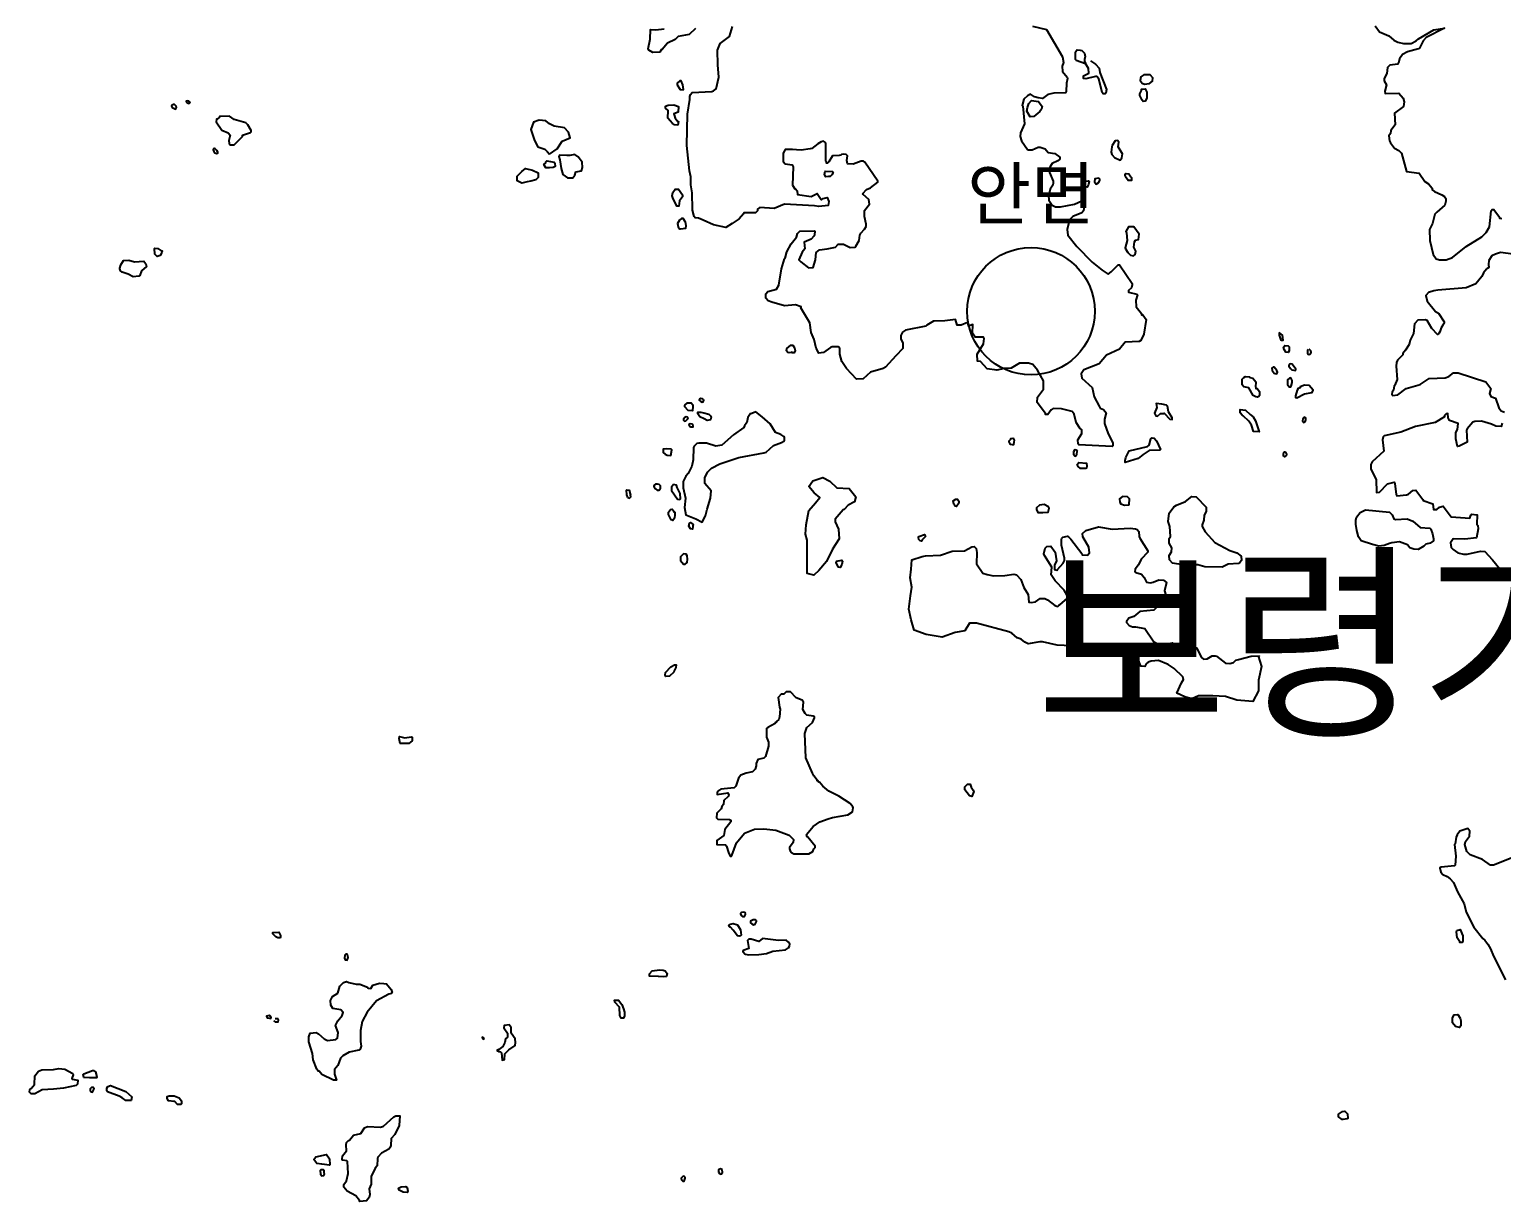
# Model space of a CAD drawing. Header units: millimetres. Extents: x -954552 to 1497340, y -301250 to 736091.
# Drawn here: x 127097 to 155975, y 307409 to 330400 of the extents above; entities that cross this region are included whole.
import ezdxf
from ezdxf.enums import TextEntityAlignment as Align

# ---------------------------------------------------------------- set-up
doc = ezdxf.new("R2010")
doc.units = ezdxf.units.MM
for name, color, linetype in [('2121', 7, 'Continuous'), ('2122', 7, 'Continuous'), ('AWS', 4, 'Continuous'), ('AWS명', 2, 'Continuous'), ('관측소명', 3, 'Continuous')]:
    doc.layers.add(name, color=color, linetype=linetype)
doc.styles.get("Standard").update_dxf_attribs({"font": ''})
doc.styles.get('Standard').set_extended_font_data('Gulim')

msp = doc.modelspace()

# ---------------------------------------------------------------- linework, layer by layer
at = {"layer": '2121', "color": 7}
for points in [[(153499, 330470), (153580, 330351), (153763, 330275), (153862, 330189), (153940, 330153), (154055, 330127), (154205, 330127), (154300, 330176), (154343, 330216), (154649, 330395), (154853, 330425), (154499, 330239), (154437, 330177), (154368, 330033), (154349, 330021), (154130, 329958), (154031, 329908), (153974, 329826), (153956, 329736), (153943, 329722), (153787, 329702), (153737, 329652), (153724, 329539), (153674, 329439), (153674, 329390), (153718, 329315), (153687, 329190), (153693, 329143), (153962, 329152), (154044, 329052), (154062, 328977), (154049, 328890), (153875, 328759), (153887, 328528), (153806, 328421), (153794, 328358), (153762, 328314), (153775, 328215), (153794, 328177), (153875, 328071), (153962, 328028), (153962, 328028), (154012, 327972), (154113, 327612), (154356, 327584), (154468, 327415), (154543, 327372), (154612, 327288), (154612, 327256), (154662, 327222), (154806, 327159), (154855, 327122), (154881, 327085), (154883, 327032), (154862, 326953), (154706, 326815), (154669, 326778), (154618, 326591), (154562, 326473), (154569, 326260), (154637, 325985), (154693, 325903), (154757, 325879), (154887, 325879), (155012, 325928), (155281, 326141), (155587, 326329), (155674, 326416), (155736, 326529), (155769, 326844), (155790, 326866), (155824, 326866), (155934, 326717), (155934, 326717), (155937, 326700), (155978, 326695)], [(156205, 325991), (155956, 326022), (155857, 325994), (155787, 325960), (155725, 325866), (155718, 325791), (155725, 325729), (155693, 325710), (155681, 325698), (155618, 325623), (155587, 325554), (155469, 325410), (155281, 325329), (154726, 325288), (154646, 325274), (154543, 325241), (154488, 325179), (154513, 325069), (154681, 324867), (154738, 324835), (154850, 324666), (154848, 324648), (154838, 324622), (154826, 324599), (154793, 324550), (154782, 324526), (154775, 324505), (154770, 324486), (154765, 324470), (154747, 324439), (154716, 324419), (154716, 324419), (154610, 324536), (154513, 324692), (154475, 324701), (154332, 324698), (154269, 324623), (154246, 324438), (154181, 324304), (154163, 324217), (154093, 324106), (154093, 324106), (154039, 324041), (154039, 324017), (153932, 323911), (153913, 323866), (153907, 323798), (153926, 323536), (153883, 323423), (153870, 323410), (153857, 323323), (153828, 323282), (153826, 323248), (153845, 323223), (153938, 323236), (154107, 323360), (154381, 323436), (154557, 323554), (154869, 323567), (154944, 323592), (155031, 323667), (155125, 323667), (155669, 323486), (155763, 323355), (155737, 323261), (155763, 323202), (155857, 323167), (155919, 322980), (155968, 322917), (156031, 322893)], [(155988, 322680), (155969, 322611), (155863, 322618), (155781, 322655), (155581, 322718), (155451, 322711), (155411, 322697), (155300, 322568), (155288, 322543), (155301, 322305), (155144, 322224), (155113, 322218), (155076, 322367), (155076, 322493), (155109, 322551), (155126, 322668), (154957, 322730), (154928, 322784), (154922, 322864), (154891, 322861), (154876, 322848), (154857, 322830), (154857, 322799), (154670, 322692), (154288, 322611), (154001, 322498), (153670, 322430), (153651, 322408), (153651, 322408), (153641, 322348), (153664, 322130), (153439, 321917), (153414, 321868), (153414, 321774), (153514, 321573), (153520, 321318), (153583, 321324), (153739, 321486), (153870, 321521), (153882, 321496), (153908, 321280), (153920, 321252), (154108, 321271), (154152, 321287), (154232, 321355), (154295, 321362), (154433, 321178), (154439, 321159), (154626, 321093), (154639, 320987), (154707, 320987), (154758, 321030), (154833, 321046), (154989, 320843), (155351, 320812), (155370, 320872), (155389, 320894), (155495, 320881), (155490, 320697), (155513, 320669), (155513, 320669), (155514, 320605), (155514, 320605), (155514, 320605), (155482, 320431), (155258, 320400), (155026, 320406), (154976, 320328), (154989, 320237), (155026, 320197), (155120, 320131), (155227, 320106), (155302, 320106), (155564, 320169), (155645, 320162), (155801, 319997), (156029, 319716)], [(156265, 314184), (155815, 314009), (155759, 314009), (155603, 314121), (155359, 314209), (155297, 314277), (155253, 314415), (155265, 314471), (155346, 314577), (155352, 314677), (155315, 314727), (155160, 314677), (155160, 314677), (155103, 314602), (155084, 314558), (155066, 314427), (155053, 314415), (155078, 314184), (155066, 314009), (155053, 313997), (154790, 313968), (154766, 313952), (154784, 313871), (154822, 313821), (154907, 313784), (154966, 313740), (155034, 313668), (155109, 313484), (155241, 313246), (155284, 313084), (155434, 312791), (155609, 312567), (155646, 312535), (155709, 312456), (155759, 312363), (155819, 312223), (156053, 311760)]]:
    msp.add_lwpolyline(points, dxfattribs=at)
at = {"layer": '2122', "color": 7}
for points in [[(140161, 330417), (140037, 330304), (139824, 330260), (139762, 330204), (139611, 330129), (139507, 330004), (139495, 330004), (139461, 329954), (139324, 329947), (139249, 329994), (139236, 330017), (139274, 330210), (139281, 330397), (139387, 330394), (139549, 330413)], [(146777, 330465), (147046, 330396), (147365, 329863), (147383, 329750), (147358, 329681), (147365, 329574), (147452, 329463), (147458, 329437), (147441, 329344), (147433, 329182), (147421, 329157), (147190, 329150), (147077, 329125), (146971, 329044), (146888, 329056), (146815, 329081), (146735, 329133), (146678, 329095), (146604, 329033), (146574, 328906), (146574, 328906), (146584, 328892), (146615, 328550), (146540, 328375), (146534, 328300), (146555, 328213), (146676, 328046), (146684, 328038), (146765, 328038), (146883, 328088), (146927, 328088), (147021, 328057), (147083, 327988), (147215, 327966), (147309, 327895), (147309, 327857), (147271, 327826), (147158, 327769), (147115, 327701), (147109, 327595), (147177, 327425), (147182, 327390), (147176, 327344), (147122, 327266), (147103, 327184), (147103, 327184), (147103, 327184), (147090, 327151), (147096, 327051), (147159, 326951), (147228, 326920), (147322, 326920), (147597, 326976), (147740, 327041), (147772, 327036), (147784, 327020), (147790, 326933), (147777, 326839), (147740, 326801), (147565, 326732), (147503, 326664), (147456, 326476), (147468, 326367), (147642, 326143), (147946, 325835), (148142, 325680), (148256, 325602), (148315, 325646), (148315, 325646), (148452, 325783), (148478, 325780), (148727, 325415), (148731, 325389), (148715, 325334), (148659, 325278), (148659, 325246), (148821, 325209), (148834, 325196), (148803, 325090), (148809, 324958), (148915, 324827), (148915, 324802), (148915, 324802), (148940, 324802), (149002, 324709), (148959, 324422), (148897, 324296), (148865, 324281), (148591, 324265), (148591, 324265), (148478, 324128), (148228, 324012), (148079, 323843), (147778, 323724), (147728, 323646), (147741, 323559), (147947, 323378), (147985, 323191), (148079, 323010), (148104, 322972), (148166, 322947), (148216, 322881), (148185, 322753), (148185, 322672), (148260, 322466), (148353, 322291), (148347, 322235), (148335, 322222), (147685, 322255), (147671, 322274), (147666, 322348), (147741, 322472), (147741, 322547), (147704, 322581), (147628, 322692), (147591, 322853), (147554, 322903), (147341, 322959), (147179, 322968), (147141, 322940), (147073, 322846), (147073, 322846), (147029, 322849), (147026, 322866), (146866, 323084), (146873, 323190), (146991, 323346), (146991, 323509), (146873, 323715), (146779, 323827), (146697, 323852), (146522, 323852), (146354, 323756), (146186, 323752), (146167, 323737), (146073, 323714), (145886, 323746), (145754, 323889), (145698, 323896), (145686, 324033), (145811, 324233), (145829, 324339), (145810, 324367), (145648, 324364), (145600, 324445), (145604, 324614), (145520, 324577), (145515, 324623), (145498, 324655), (145373, 324601), (145298, 324601), (145266, 324708), (145054, 324685), (145054, 324685), (144830, 324676), (144698, 324601), (144679, 324579), (144280, 324501), (144223, 324460), (144193, 324395), (144193, 324326), (144229, 324251), (144229, 324139), (144091, 324001), (143893, 323777), (143844, 323750), (143599, 323677), (143449, 323545), (143324, 323539), (143124, 323752), (143036, 323889), (142993, 324032), (142993, 324145), (142968, 324176), (142843, 324176), (142812, 324164), (142674, 324064), (142580, 324048), (142530, 324151), (142493, 324320), (142431, 324457), (142405, 324645), (142230, 324941), (142233, 324960), (142127, 325001), (141908, 324977), (141659, 325050), (141591, 325079), (141543, 325132), (141543, 325212), (141581, 325257), (141749, 325306), (141799, 325381), (141849, 325706), (141910, 325900), (141922, 325913), (141955, 326038), (142037, 326194), (142143, 326324), (142167, 326399), (142212, 326444), (142499, 326453), (142505, 326444), (142499, 326369), (142484, 326342), (142430, 326288), (142293, 326226), (142305, 326094), (142255, 326031), (142193, 325881), (142229, 325839), (142381, 325725), (142474, 325732), (142518, 325882), (142530, 326025), (142593, 326075), (142743, 326094), (142911, 326132), (142961, 326188), (142961, 326188), (143067, 326188), (143198, 326126), (143292, 326132), (143311, 326150), (143373, 326263), (143386, 326363), (143405, 326407), (143480, 326482), (143511, 326538), (143513, 326583), (143480, 326731), (143480, 326850), (143579, 326975), (143561, 327066), (143454, 327160), (143448, 327181), (143516, 327262), (143595, 327292), (143742, 327403), (143742, 327422), (143485, 327797), (143460, 327818), (143410, 327816), (143254, 327755), (143142, 327762), (143129, 327831), (143142, 327924), (143116, 327950), (143066, 327953), (143029, 327950), (143017, 327937), (143017, 327937), (142979, 327926), (142849, 327924), (142779, 327800), (142755, 327774), (142736, 327778), (142734, 327806), (142722, 327818), (142723, 328152), (142711, 328181), (142673, 328206), (142629, 328197), (142560, 328156), (142443, 328066), (142411, 328059), (142411, 328059), (142234, 328035), (142146, 328040), (142066, 328042), (142066, 328042), (141923, 328043), (141923, 328043), (141906, 328022), (141881, 327975), (141886, 327812), (141923, 327761), (142062, 327743), (142080, 327706), (142067, 327344), (142112, 327275), (142125, 327275), (142155, 327237), (142167, 327162), (142430, 327121), (142548, 327181), (142629, 327065), (142642, 327062), (142667, 327084), (142748, 327106), (142780, 327022), (142768, 326944), (142580, 326925), (142498, 326938), (141906, 326974), (141705, 326887), (141424, 326909), (141380, 326875), (141380, 326844), (141337, 326805), (141112, 326802), (141106, 326784), (141021, 326687), (140885, 326594), (140758, 326516), (140515, 326565), (140315, 326662), (140219, 326696), (140156, 326702), (140137, 326730), (140106, 326856), (140105, 327006), (140105, 327006), (140097, 327056), (140100, 327193), (140069, 327349), (140069, 327511), (140048, 327629), (139993, 328124), (140005, 328736), (140049, 329029), (140049, 329086), (140062, 329123), (140099, 329164), (140486, 329185), (140517, 329195), (140568, 329236), (140618, 329467), (140599, 329705), (140592, 329992), (140648, 330123), (140829, 330261), (140886, 330460)], [(147652, 329997), (147614, 329944), (147614, 329818), (147633, 329797), (147814, 329729), (147814, 329729)], [(147652, 329997), (147706, 329996), (147740, 329987), (147792, 329935), (147806, 329870), (147796, 329813), (147796, 329813)], [(147796, 329813), (147795, 329775), (147814, 329729), (147814, 329729)], [(147914, 329784), (148012, 329718), (148083, 329638), (148095, 329556), (148227, 329222), (148214, 329151), (148202, 329138), (148158, 329138), (148141, 329163), (148077, 329431), (148039, 329476), (148008, 329478), (147821, 329434), (147777, 329437), (147777, 329488), (147876, 329544), (147870, 329637), (147814, 329729), (147814, 329729)], [(149016, 329331), (149070, 329338), (149126, 329388), (149133, 329454), (149079, 329513), (148961, 329509), (148901, 329469), (148889, 329401), (148926, 329344), (148970, 329325), (149016, 329331), (149016, 329331)], [(139916, 329312), (139880, 329389), (139855, 329395), (139805, 329348), (139805, 329311), (139861, 329223), (139924, 329217), (139930, 329223), (139916, 329312), (139916, 329312)], [(149014, 329110), (149014, 329051), (148982, 328994), (148945, 328988), (148926, 329010), (148881, 329106), (148879, 329134), (148914, 329204), (148914, 329229), (148982, 329232), (149014, 329169), (149014, 329110), (149014, 329110)], [(129969, 328903), (129944, 328925), (129926, 328931), (129899, 328917), (129885, 328896), (129898, 328872), (129925, 328854), (129950, 328838), (129967, 328844), (129979, 328869), (129976, 328894), (129970, 328902), (129970, 328902)], [(130249, 328974), (130225, 328993), (130199, 328999), (130172, 328992), (130175, 328975), (130192, 328960), (130229, 328950), (130246, 328958), (130249, 328974), (130249, 328974)], [(146949, 328834), (146918, 328788), (146803, 328691), (146728, 328688), (146665, 328794), (146678, 328868), (146705, 328948), (146752, 329006), (146890, 328988), (146965, 328891), (146949, 328834), (146949, 328834)], [(131112, 328136), (131278, 328303), (131278, 328327), (131434, 328377), (131447, 328393), (131447, 328418), (131378, 328530), (131340, 328565), (131113, 328634), (131022, 328699), (130828, 328693), (130828, 328681), (130778, 328643), (130766, 328643), (130759, 328590), (130872, 328427), (130997, 328371), (131034, 328327), (131010, 328219), (131016, 328162), (131035, 328134), (131112, 328136), (131112, 328136)], [(139744, 328726), (139762, 328661), (139818, 328595), (139831, 328592), (139818, 328524), (139750, 328530), (139712, 328555), (139618, 328661), (139624, 328811), (139574, 328854), (139574, 328892), (139624, 328914), (139737, 328923), (139831, 328886), (139824, 328780), (139738, 328743), (139744, 328726), (139744, 328726)], [(130772, 328027), (130743, 328059), (130727, 328066), (130708, 328057), (130701, 328037), (130711, 328007), (130736, 327978), (130769, 327966), (130791, 327971), (130793, 327992), (130772, 328027), (130772, 328027)], [(148492, 328032), (148452, 328095), (148465, 328189), (148439, 328220), (148396, 328216), (148339, 328126), (148331, 328096), (148315, 327994), (148333, 327947), (148381, 327889), (148496, 327839), (148527, 327883), (148539, 327957), (148492, 328032), (148492, 328032)], [(137301, 327687), (137226, 327685), (137188, 327754), (137226, 327786), (137226, 327804), (137245, 327823), (137388, 327798), (137406, 327779), (137407, 327711), (137370, 327689), (137301, 327687), (137301, 327687)], [(142773, 327514), (142723, 327512), (142693, 327556), (142705, 327618), (142849, 327615), (142861, 327596), (142838, 327550), (142805, 327518), (142773, 327514), (142773, 327514)], [(148705, 327511), (148715, 327495), (148715, 327438), (148653, 327438), (148596, 327508), (148589, 327545), (148595, 327564), (148614, 327573), (148665, 327570), (148705, 327511), (148705, 327511)], [(139887, 327090), (139850, 327037), (139838, 326931), (139800, 326936), (139716, 327098), (139706, 327136), (139718, 327199), (139763, 327265), (139831, 327268), (139906, 327155), (139906, 327118), (139887, 327090), (139887, 327090)], [(147870, 327359), (147847, 327307), (147808, 327314), (147796, 327330), (147796, 327401), (147821, 327426), (147864, 327429), (147883, 327420), (147870, 327359), (147870, 327359)], [(148095, 327469), (148072, 327481), (147996, 327468), (147987, 327413), (148024, 327367), (148073, 327401), (148092, 327444), (148095, 327469), (148095, 327469)], [(139974, 326592), (139966, 326622), (139918, 326693), (139887, 326693), (139846, 326658), (139807, 326592), (139825, 326530), (139850, 326490), (139868, 326488), (139975, 326505), (139981, 326549), (139974, 326592), (139974, 326592)], [(148775, 326236), (148796, 326264), (148852, 326283), (148865, 326383), (148765, 326527), (148659, 326527), (148602, 326439), (148615, 326408), (148628, 326258), (148590, 326119), (148596, 326098), (148646, 326024), (148696, 325971), (148758, 325961), (148790, 325984), (148803, 326049), (148765, 326127), (148775, 326236), (148775, 326236)], [(129691, 326022), (129661, 325966), (129605, 325947), (129560, 325991), (129548, 326103), (129554, 326109), (129615, 326103), (129673, 326063), (129698, 326060), (129691, 326022), (129691, 326022)], [(129132, 325547), (129036, 325603), (128917, 325640), (128886, 325668), (128867, 325703), (128871, 325718), (128891, 325781), (128942, 325868), (129048, 325872), (129155, 325841), (129342, 325853), (129377, 325804), (129392, 325747), (129292, 325668), (129261, 325572), (129242, 325559), (129132, 325547), (129132, 325547)], [(151616, 324457), (151612, 324406), (151638, 324328), (151652, 324307), (151689, 324304), (151676, 324404), (151616, 324457), (151616, 324457)], [(142044, 324062), (142000, 324057), (141975, 324066), (141949, 324094), (141956, 324145), (142035, 324205), (142075, 324207), (142106, 324158), (142118, 324104), (142099, 324057), (142060, 324056), (142060, 324068), (142044, 324062), (142044, 324062)], [(151808, 324135), (151808, 324097), (151789, 324066), (151745, 324069), (151710, 324122), (151701, 324166), (151708, 324184), (151727, 324200), (151789, 324191), (151808, 324172), (151808, 324135), (151808, 324135)], [(152184, 324124), (152179, 324123), (152167, 324111), (152166, 324087), (152170, 324050), (152183, 324030), (152195, 324025), (152214, 324030), (152242, 324064), (152235, 324097), (152209, 324125), (152200, 324125), (152200, 324125)], [(151567, 323713), (151517, 323775), (151492, 323775), (151471, 323754), (151475, 323709), (151516, 323658), (151533, 323650), (151565, 323647), (151577, 323676), (151567, 323713), (151567, 323713)], [(151864, 323725), (151933, 323707), (151939, 323738), (151867, 323835), (151827, 323838), (151802, 323810), (151802, 323797), (151833, 323750), (151864, 323725), (151864, 323725)], [(151151, 323402), (151158, 323360), (151184, 323360), (151227, 323298), (151227, 323222), (151214, 323197), (151189, 323186), (151152, 323191), (151103, 323222), (151015, 323367), (150921, 323391), (150890, 323429), (150890, 323541), (150918, 323573), (150952, 323594), (151033, 323585), (151040, 323575), (151096, 323560), (151152, 323491), (151158, 323466), (151151, 323402), (151151, 323402)], [(151865, 323475), (151870, 323517), (151839, 323566), (151815, 323563), (151777, 323529), (151777, 323435), (151808, 323391), (151839, 323392), (151851, 323404), (151865, 323475), (151865, 323475)], [(140320, 323144), (140298, 323157), (140269, 323161), (140244, 323150), (140238, 323130), (140266, 323103), (140293, 323092), (140316, 323097), (140325, 323126), (140318, 323144), (140318, 323144)], [(152109, 323255), (152258, 323279), (152277, 323326), (152202, 323416), (152109, 323421), (152028, 323392), (152022, 323373), (151988, 323357), (151964, 323322), (151933, 323213), (151933, 323179), (151958, 323173), (152109, 323255), (152109, 323255)], [(141244, 322870), (141244, 322870), (141188, 322789), (141169, 322688), (141122, 322623), (141113, 322595), (140907, 322451), (140682, 322245), (140563, 322226), (140382, 322288), (140226, 322288), (140188, 322279), (140139, 322226), (140126, 322201), (140120, 321958), (140088, 321833), (140016, 321690), (139974, 321635), (139920, 321533), (139920, 321407), (139970, 321208), (139945, 321020), (139974, 320881), (140169, 320803), (140291, 320735), (140359, 320857), (140393, 320988), (140457, 321208), (140470, 321352), (140344, 321495), (140344, 321602), (140401, 321714), (140476, 321792), (140638, 321877), (141013, 322002), (141506, 322092), (141550, 322108), (141694, 322239), (141850, 322295), (141894, 322327), (141906, 322343), (141906, 322395), (141894, 322414), (141838, 322455), (141732, 322492), (141625, 322666), (141625, 322666), (141474, 322800), (141348, 322902), (141234, 322856)], [(140111, 323001), (140107, 322919), (140019, 322926), (139957, 322997), (139957, 323032), (140007, 323079), (140076, 323079), (140113, 323039), (140111, 323001), (140111, 323001)], [(140334, 322761), (140251, 322801), (140207, 322857), (140207, 322895), (140270, 322895), (140326, 322881), (140425, 322851), (140457, 322820), (140470, 322798), (140457, 322740), (140394, 322732), (140334, 322761), (140334, 322761)], [(149341, 322870), (149360, 322872), (149471, 322753), (149516, 322747), (149516, 322785), (149440, 322898), (149422, 323013), (149403, 323032), (149311, 323053), (149203, 323063), (149216, 322985), (149165, 322872), (149191, 322822), (149228, 322816), (149285, 322866), (149341, 322870), (149341, 322870)], [(151148, 322725), (151221, 322510), (151109, 322516), (151071, 322635), (151021, 322715), (150908, 322823), (150884, 322832), (150845, 322879), (150846, 322944), (150952, 322935), (151044, 322845), (151103, 322803), (151148, 322725), (151148, 322725)], [(140020, 322782), (140006, 322797), (139982, 322803), (139955, 322791), (139928, 322754), (139930, 322733), (139949, 322719), (139976, 322722), (140014, 322762), (140020, 322782), (140020, 322782)], [(140120, 322632), (140095, 322657), (140061, 322665), (140041, 322657), (140032, 322643), (140048, 322621), (140071, 322606), (140115, 322607), (140120, 322632), (140120, 322632)], [(152103, 322795), (152085, 322778), (152075, 322759), (152072, 322722), (152091, 322694), (152103, 322692), (152123, 322705), (152139, 322741), (152136, 322778), (152103, 322795), (152103, 322795)], [(146410, 322306), (146398, 322253), (146380, 322249), (146342, 322259), (146317, 322309), (146317, 322328), (146349, 322362), (146349, 322374), (146392, 322381), (146417, 322341), (146410, 322306), (146410, 322306)], [(148945, 322065), (148847, 321985), (148591, 321903), (148591, 321947), (148606, 322002), (148672, 322135), (149029, 322222), (149060, 322248), (149096, 322369), (149122, 322388), (149159, 322385), (149209, 322329), (149284, 322163), (149274, 322149), (149060, 322141), (148945, 322065), (148945, 322065)], [(139608, 322049), (139676, 322044), (139701, 322151), (139683, 322167), (139598, 322173), (139532, 322164), (139532, 322105), (139570, 322067), (139608, 322049), (139608, 322049)], [(147654, 322122), (147636, 322147), (147612, 322152), (147595, 322149), (147577, 322118), (147581, 322068), (147602, 322034), (147618, 322033), (147646, 322066), (147653, 322122), (147653, 322122)], [(151703, 322111), (151695, 322095), (151689, 322066), (151692, 322036), (151708, 322023), (151730, 322025), (151759, 322042), (151763, 322069), (151752, 322095), (151721, 322111), (151703, 322111), (151703, 322111)], [(147747, 321789), (147716, 321791), (147667, 321825), (147647, 321866), (147686, 321906), (147835, 321891), (147842, 321835), (147835, 321797), (147823, 321785), (147747, 321789), (147747, 321789)], [(139470, 321457), (139449, 321475), (139419, 321478), (139380, 321480), (139351, 321461), (139346, 321442), (139351, 321422), (139381, 321389), (139412, 321364), (139448, 321360), (139464, 321382), (139476, 321405), (139477, 321445), (139470, 321457), (139470, 321457)], [(139731, 321476), (139695, 321420), (139695, 321358), (139807, 321189), (139857, 321183), (139870, 321195), (139863, 321296), (139801, 321414), (139789, 321464), (139731, 321476), (139731, 321476)], [(138833, 321220), (138814, 321270), (138808, 321364), (138814, 321370), (138864, 321364), (138886, 321264), (138886, 321264)], [(138833, 321220), (138868, 321206), (138892, 321233), (138886, 321264), (138886, 321264)], [(145326, 321109), (145280, 321041), (145255, 321047), (145231, 321086), (145218, 321153), (145268, 321187), (145305, 321184), (145330, 321147), (145326, 321109), (145326, 321109)], [(148579, 321066), (148660, 321073), (148673, 321085), (148678, 321191), (148635, 321235), (148541, 321241), (148479, 321191), (148485, 321129), (148510, 321094), (148579, 321066), (148579, 321066)], [(150153, 319861), (150015, 319899), (149722, 319899), (149523, 319930), (149459, 319995), (149454, 320080), (149498, 320154), (149504, 320229), (149454, 320323), (149454, 320417), (149478, 320455), (149466, 320648), (149435, 320749), (149454, 320911), (149547, 321035), (149598, 321068), (149778, 321142), (149897, 321242), (149985, 321235), (150178, 321029), (150184, 320942), (150141, 320873), (150136, 320774), (150103, 320686), (150103, 320648), (150159, 320548), (150353, 320336), (150648, 320182), (150781, 320131), (150866, 320067), (150872, 319986), (150872, 319986), (150841, 319942), (150815, 319924), (150610, 319911), (150497, 319855), (150153, 319861), (150153, 319861)], [(139756, 320877), (139752, 320814), (139720, 320771), (139683, 320783), (139636, 320886), (139632, 320932), (139670, 320986), (139707, 320989), (139739, 320951), (139739, 320939), (139758, 320932), (139756, 320877), (139756, 320877)], [(146974, 320923), (147080, 320934), (147098, 321010), (147085, 321035), (147004, 321079), (146911, 321069), (146854, 321016), (146854, 320985), (146880, 320922), (146974, 320923), (146974, 320923)], [(140111, 320658), (140107, 320596), (140064, 320602), (140032, 320658), (140045, 320724), (140064, 320727), (140114, 320689), (140111, 320658), (140111, 320658)], [(151204, 318111), (151268, 317906), (151205, 317638), (151205, 317428), (151098, 317219), (150781, 317243), (150557, 317316), (150314, 317331), (150031, 317331), (149900, 317268), (149763, 317307), (149607, 317380), (149607, 317380), (149694, 317587), (149694, 317587), (149736, 317652), (149723, 317702), (149555, 317862), (149435, 317946), (149248, 318024), (149104, 318011), (149043, 317986), (149004, 317956), (148979, 317905), (148910, 317909), (148898, 317912), (148855, 318030), (148792, 318093), (148279, 318211), (148130, 318230), (148029, 318225), (147930, 318164), (147786, 318161), (147530, 318311), (147261, 318323), (146970, 318385), (146918, 318386), (146692, 318348), (146625, 318383), (146549, 318442), (146474, 318466), (146368, 318560), (146312, 318582), (145674, 318754), (145537, 318754), (145448, 318602), (145254, 318568), (145005, 318480), (144689, 318529), (144455, 318617), (144396, 318821), (144348, 319031), (144382, 319289), (144406, 319459), (144372, 319644), (144396, 319815), (144406, 319995), (144612, 320063), (144674, 320078), (144968, 320085), (145199, 320166), (145437, 320172), (145587, 320254), (145631, 320257), (145668, 320216), (145680, 320141), (145674, 319916), (145799, 319734), (145884, 319708), (146011, 319685), (146231, 319692), (146411, 319713), (146461, 319704), (146542, 319610), (146605, 319454), (146692, 319317), (146705, 319164), (146749, 319158), (146830, 319173), (146923, 319235), (147017, 319235), (147067, 319214), (147212, 319098), (147274, 319079), (147298, 319104), (147298, 319117), (147311, 319117), (147462, 319245), (147462, 319245), (147454, 319298), (147392, 319399), (147218, 319585), (147142, 319704), (147155, 319854), (147009, 320083), (146999, 320117), (147023, 320223), (147055, 320257), (147134, 320263), (147218, 320147), (147242, 319979), (147205, 319892), (147205, 319810), (147254, 319795), (147267, 319798), (147267, 319810), (147376, 319931), (147404, 319985), (147404, 320029), (147342, 320285), (147342, 320398), (147348, 320423), (147367, 320441), (147461, 320460), (147480, 320448), (147529, 320401), (147740, 320118), (147748, 320095), (147855, 320085), (147892, 320136), (147892, 320136), (147879, 320248), (147761, 320448), (147754, 320511), (147817, 320573), (148067, 320641), (148335, 320598), (148691, 320615), (148792, 320607), (148829, 320592), (148860, 320554), (148866, 320456), (148879, 320423), (149035, 320170), (149035, 320145), (148904, 320011), (148854, 319898), (148785, 319816), (148779, 319761), (148798, 319745), (148910, 319717), (148966, 319648), (149010, 319561), (149086, 319548), (149142, 319558), (149254, 319605), (149342, 319595), (149404, 319552), (149366, 319386), (149410, 319237), (149373, 319186), (149298, 319155), (149298, 319155), (149154, 319011), (148880, 318980), (148760, 318886), (148666, 318852), (148617, 318786), (148617, 318768), (148617, 318768), (148667, 318711), (148736, 318680), (148792, 318680), (148979, 318649), (149154, 318387), (149373, 318255), (149410, 318249), (149485, 318364), (149523, 318368), (149617, 318268), (149641, 318255), (149935, 318259), (149992, 318268), (150092, 318080), (150126, 318049), (150198, 318052), (150298, 318112), (150360, 318115), (150385, 318106), (150560, 317968), (150648, 317962), (150717, 317981), (150760, 318027), (150812, 318044), (151066, 318106), (151228, 318112), (151228, 318112)], [(144595, 320360), (144568, 320366), (144546, 320396), (144537, 320434), (144543, 320456), (144656, 320491), (144674, 320456), (144607, 320386), (144595, 320360), (144595, 320360)], [(140003, 320010), (140001, 320074), (139983, 320105), (139926, 320111), (139870, 320058), (139870, 319983), (139926, 319914), (139958, 319911), (140002, 319946), (140003, 320010), (140003, 320010)], [(143034, 319906), (143001, 319847), (142969, 319853), (142922, 319940), (142926, 319972), (143031, 319990), (143044, 319971), (143034, 319906), (143034, 319906)], [(139744, 317816), (139737, 317794), (139652, 317716), (139577, 317706), (139571, 317734), (139577, 317784), (139678, 317895), (139752, 317937), (139784, 317940), (139777, 317884), (139744, 317816), (139744, 317816)], [(142455, 315812), (142326, 316111), (142308, 316592), (142345, 316705), (142458, 316804), (142495, 316894), (142495, 316920), (142472, 316932), (142345, 316948), (142314, 316979), (142270, 317060), (142283, 317204), (142257, 317242), (142139, 317291), (142026, 317410), (141939, 317404), (141895, 317360), (141845, 317360), (141783, 317297), (141808, 317104), (141821, 317066), (141814, 316916), (141795, 316866), (141754, 316825), (141754, 316812), (141727, 316797), (141727, 316785), (141583, 316710), (141558, 316685), (141558, 316517), (141592, 316421), (141592, 316421), (141596, 316341), (141539, 316141), (141502, 316104), (141383, 316082), (141351, 316000), (141351, 315957), (141334, 315892), (141283, 315835), (141155, 315814), (141052, 315773), (141009, 315717), (140953, 315554), (140921, 315523), (140659, 315501), (140621, 315473), (140590, 315430), (140590, 315392), (140796, 315423), (140815, 315382), (140802, 315354), (140721, 315273), (140715, 315199), (140677, 315160), (140665, 315110), (140583, 315029), (140578, 314933), (140603, 314907), (140827, 314902), (140853, 314892), (140853, 314855), (140740, 314705), (140740, 314705), (140722, 314592), (140584, 314492), (140584, 314414), (140753, 314408), (140772, 314377), (140810, 314256), (140846, 314186), (140866, 314186), (140878, 314198), (140965, 314448), (141121, 314633), (141321, 314711), (141503, 314717), (141740, 314692), (142002, 314598), (142084, 314511), (142077, 314449), (142008, 314352), (142008, 314330), (142021, 314289), (142046, 314255), (142089, 314230), (142384, 314227), (142464, 314274), (142484, 314326), (142508, 314355), (142508, 314380), (142365, 314557), (142352, 314561), (142339, 314611), (142471, 314769), (142471, 314769), (142601, 314855), (142764, 314917), (142851, 314942), (143152, 314992), (143246, 315055), (143258, 315130), (143258, 315130)], [(134481, 316391), (134368, 316396), (134349, 316490), (134355, 316534), (134461, 316508), (134586, 316523), (134605, 316518), (134605, 316446), (134542, 316393), (134481, 316391), (134481, 316391)], [(143258, 315130), (143252, 315149), (143195, 315217), (142976, 315361), (142776, 315461), (142663, 315560), (142594, 315634), (142581, 315634), (142569, 315659), (142552, 315664), (142552, 315677), (142484, 315758), (142455, 315812), (142455, 315812)], [(145607, 315479), (145626, 315455), (145581, 315355), (145538, 315368), (145444, 315487), (145444, 315543), (145500, 315596), (145551, 315596), (145569, 315540), (145607, 315479), (145607, 315479)], [(141146, 313061), (141130, 313076), (141103, 313086), (141065, 313081), (141047, 313052), (141056, 313021), (141086, 312998), (141127, 313002), (141143, 313041), (141146, 313061), (141146, 313061)], [(141047, 312740), (141059, 312631), (141046, 312618), (141022, 312615), (140984, 312624), (140905, 312731), (140851, 312790), (140838, 312790), (140816, 312812), (140822, 312830), (140850, 312851), (140903, 312862), (140990, 312837), (141047, 312740), (141047, 312740)], [(141360, 312923), (141343, 312937), (141297, 312933), (141243, 312907), (141244, 312874), (141265, 312857), (141301, 312838), (141335, 312850), (141362, 312905), (141360, 312923), (141360, 312923)], [(131932, 312601), (131869, 312659), (131869, 312684), (131988, 312690), (132025, 312625), (132019, 312594), (132013, 312584), (131969, 312581), (131932, 312601), (131932, 312601)], [(141557, 312275), (141678, 312318), (141928, 312346), (141990, 312387), (142009, 312421), (142015, 312459), (141990, 312499), (141940, 312534), (141790, 312530), (141478, 312568), (141403, 312512), (141253, 312559), (141209, 312559), (141185, 312530), (141209, 312374), (141097, 312334), (141091, 312315), (141135, 312262), (141209, 312250), (141403, 312256), (141557, 312275), (141557, 312275)], [(155218, 312620), (155216, 312515), (155203, 312490), (155160, 312493), (155160, 312506), (155103, 312585), (155091, 312697), (155096, 312724), (155166, 312744), (155218, 312620), (155218, 312620)], [(133337, 312247), (133327, 312259), (133306, 312260), (133287, 312239), (133278, 312182), (133293, 312153), (133328, 312143), (133352, 312196), (133337, 312246), (133337, 312246)], [(139435, 311821), (139260, 311830), (139260, 311873), (139316, 311936), (139459, 311953), (139529, 311947), (139566, 311937), (139610, 311883), (139592, 311824), (139535, 311814), (139435, 311821), (139435, 311821)], [(133627, 310944), (133594, 310761), (133594, 310548), (133607, 310460), (133582, 310398), (133561, 310379), (133369, 310336), (133245, 310270), (133201, 310223), (133145, 310079), (133082, 310001), (133082, 309905), (133120, 309792), (133061, 309793), (132832, 309904), (132779, 309964), (132761, 309969), (132736, 310008), (132663, 310186), (132651, 310310), (132576, 310541), (132576, 310642), (132607, 310713), (132719, 310726), (132769, 310697), (132876, 310598), (132945, 310567), (133107, 310586), (133138, 310616), (133151, 310723), (133101, 310860), (133101, 310860), (133146, 310957), (133232, 311061), (133251, 311120), (133207, 311172), (133050, 311198), (133007, 311260), (133001, 311353), (133044, 311429), (133144, 311497), (133188, 311634), (133257, 311707), (133319, 311728), (133363, 311704), (133507, 311673), (133581, 311673), (133726, 311617), (133745, 311595), (133794, 311585), (133831, 311654), (133963, 311692), (134051, 311689), (134100, 311679), (134194, 311569), (134212, 311507), (134200, 311491), (134150, 311476), (133907, 311345), (133719, 311123), (133627, 310944), (133627, 310944)], [(138750, 311188), (138773, 311124), (138767, 311049), (138748, 311006), (138705, 311006), (138679, 311056), (138673, 311225), (138581, 311320), (138573, 311362), (138655, 311362), (138717, 311274), (138750, 311188), (138750, 311188)], [(131832, 311040), (131798, 311057), (131745, 311046), (131760, 311015), (131812, 311003), (131812, 311003)], [(131812, 311003), (131835, 310999), (131841, 311028), (131832, 311040), (131832, 311040)], [(155175, 310954), (155179, 310854), (155148, 310823), (155073, 310841), (155016, 310917), (155016, 311010), (155045, 311069), (155116, 311079), (155162, 311006), (155175, 310954), (155175, 310954)], [(131919, 310997), (131970, 310997), (131976, 310973), (131970, 310928), (131928, 310928), (131895, 310957), (131895, 310957)], [(136632, 310532), (136624, 310599), (136549, 310711), (136549, 310824), (136506, 310874), (136412, 310861), (136406, 310818), (136474, 310711), (136474, 310636), (136437, 310599), (136425, 310532), (136381, 310449), (136306, 310392), (136274, 310380), (136274, 310368), (136297, 310363), (136297, 310351), (136335, 310346), (136356, 310324), (136368, 310181), (136418, 310193), (136425, 310305), (136500, 310386), (136624, 310467), (136632, 310532), (136632, 310532)], [(136015, 310616), (135989, 310633), (135976, 310624), (135995, 310604), (136012, 310595), (136012, 310605), (136015, 310616), (136015, 310616)], [(127572, 309614), (127347, 309603), (127204, 309519), (127129, 309522), (127097, 309553), (127103, 309609), (127134, 309628), (127197, 309703), (127204, 309872), (127272, 309969), (127341, 309990), (127567, 310000), (127672, 310016), (127791, 310006), (127947, 309919), (127953, 309897), (127928, 309821), (127935, 309812), (128046, 309791), (128037, 309714), (128016, 309684), (127763, 309631), (127572, 309614), (127572, 309614)], [(128284, 309836), (128166, 309844), (128153, 309903), (128166, 309915), (128334, 309981), (128353, 309979), (128390, 309953), (128416, 309857), (128410, 309834), (128284, 309836), (128284, 309836)], [(128366, 309635), (128352, 309643), (128314, 309644), (128290, 309622), (128285, 309587), (128309, 309558), (128336, 309555), (128358, 309607), (128366, 309634), (128366, 309634)], [(128855, 309473), (128628, 309563), (128615, 309581), (128615, 309635), (128634, 309669), (128684, 309688), (128990, 309566), (129103, 309466), (129090, 309391), (129034, 309388), (128990, 309391), (128919, 309442), (128855, 309473), (128855, 309473)], [(129939, 309374), (129828, 309385), (129797, 309428), (129797, 309467), (129840, 309482), (129939, 309482), (130033, 309441), (130078, 309385), (130078, 309329), (130065, 309316), (130003, 309316), (129952, 309373), (129939, 309374), (129939, 309374)], [(133925, 308252), (133920, 308112), (133882, 308062), (133802, 307902), (133801, 307749), (133763, 307656), (133776, 307549), (133763, 307487), (133708, 307424), (133576, 307409), (133571, 307429), (133501, 307518), (133418, 307570), (133327, 307612), (133264, 307693), (133264, 307743), (133314, 307818), (133351, 307961), (133336, 308193), (133322, 308206), (133239, 308224), (133233, 308242), (133239, 308305), (133314, 308405), (133307, 308524), (133314, 308567), (133358, 308606), (133378, 308612), (133457, 308711), (133601, 308743), (133670, 308858), (133670, 308858), (133726, 308880), (133982, 308867), (134045, 308886), (134244, 309068), (134286, 309091), (134364, 309093), (134351, 308899), (134263, 308724), (134195, 308643), (134185, 308510), (134169, 308461), (134145, 308436), (134001, 308358), (133933, 308278), (133925, 308252), (133925, 308252)], [(152869, 309017), (152850, 309020), (152780, 309073), (152780, 309122), (152858, 309173), (152899, 309185), (152955, 309129), (152962, 309041), (152949, 309029), (152869, 309017), (152869, 309017)], [(132831, 308143), (132732, 308155), (132677, 308236), (132714, 308287), (132927, 308330), (132983, 308249), (132989, 308131), (132983, 308124), (132831, 308143), (132831, 308143)], [(132880, 307971), (132877, 308018), (132864, 308030), (132814, 308030), (132802, 308018), (132808, 307943), (132836, 307912), (132870, 307918), (132883, 307943), (132880, 307971), (132880, 307971)], [(139961, 307888), (139950, 307902), (139922, 307904), (139885, 307865), (139887, 307832), (139912, 307810), (139942, 307812), (139961, 307868), (139961, 307889), (139961, 307889)], [(140686, 308038), (140651, 308050), (140616, 308031), (140611, 307990), (140634, 307957), (140664, 307945), (140692, 307976), (140686, 308039), (140686, 308039)], [(134427, 307595), (134351, 307631), (134339, 307674), (134390, 307698), (134476, 307703), (134507, 307687), (134520, 307615), (134507, 307587), (134427, 307595), (134427, 307595)]]:
    msp.add_lwpolyline(points, dxfattribs=at)
for points in [[(137302, 327951), (137452, 328059), (137550, 328209), (137705, 328274), (137672, 328383), (137592, 328471), (137391, 328504), (137302, 328551), (137227, 328607), (137096, 328621), (136983, 328579), (136936, 328439), (137002, 328223), (137072, 328097), (137208, 328050), (137250, 328003)], [(137817, 327610), (137925, 327628), (137944, 327689), (137939, 327797), (137864, 327900), (137793, 327947), (137700, 327928), (137639, 327928), (137498, 327937), (137480, 327905), (137503, 327844), (137531, 327675), (137559, 327558), (137653, 327488), (137756, 327488), (137798, 327544)], [(136862, 327413), (136758, 327385), (136665, 327432), (136665, 327521), (136754, 327614), (136829, 327675), (136964, 327642), (137077, 327587), (137077, 327497), (137030, 327450), (136932, 327422)], [(142796, 321539), (142937, 321408), (143175, 321396), (143306, 321234), (143281, 321134), (143156, 321069), (143078, 320987), (143059, 320980), (142900, 320796), (142900, 320740), (142969, 320597), (142969, 320597), (142979, 320409), (142848, 320204), (142736, 319961), (142585, 319786), (142482, 319698), (142351, 319727), (142351, 319727), (142356, 320053), (142356, 320385), (142322, 320501), (142331, 320686), (142385, 320964), (142517, 321115), (142604, 321217), (142492, 321310), (142385, 321436), (142468, 321544), (142663, 321612)], [(154133, 320293), (154133, 320293), (153976, 320349), (153821, 320331), (153778, 320320), (153673, 320278), (153568, 320262), (153446, 320296), (153221, 320368), (153171, 320449), (153139, 320571), (153114, 320699), (153114, 320774), (153127, 320836), (153202, 320923), (153308, 320974), (153777, 320931), (153832, 320877), (153864, 320802), (153897, 320786), (154121, 320799), (154232, 320756), (154382, 320630), (154570, 320615), (154589, 320599), (154620, 320506), (154639, 320406), (154639, 320371), (154577, 320325), (154489, 320306), (154489, 320306), (154448, 320262), (154339, 320200), (154254, 320204), (154177, 320235)]]:
    msp.add_lwpolyline(points, close=True, dxfattribs=at)
at = {"layer": 'AWS'}
msp.add_circle((146745, 324873), 1250, dxfattribs=at)

# ---------------------------------------------------------------- texts
at = {"layer": 'AWS명'}
msp.add_text('안면', height=1000, dxfattribs=at).set_placement((146745, 326373), align=Align.BOTTOM_CENTER)
at = {"layer": '관측소명'}
msp.add_text('보령기상관측소', height=3000, dxfattribs=at).set_placement((160008, 315966), align=Align.BOTTOM_CENTER)

doc.saveas('drawing.dxf')
